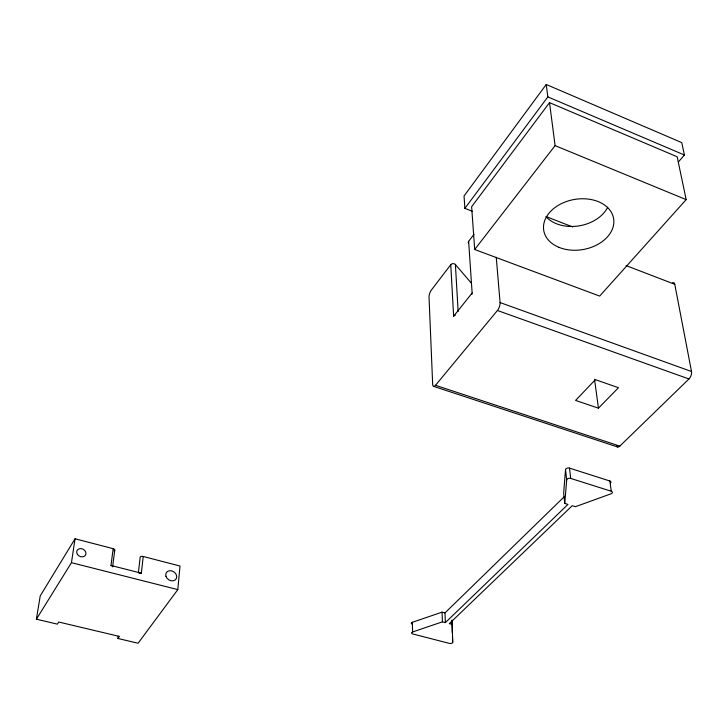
<?xml version="1.0" encoding="UTF-8"?>
<svg xmlns="http://www.w3.org/2000/svg" width="728" height="728" viewBox="0 0 728 728"><rect width="100%" height="100%" fill="white"/><g stroke="black" fill="none" stroke-linecap="round" stroke-linejoin="round"><path stroke-width="1.09" d="M610.546 483.019A2.566 1.492 -6.9 0 0 609.864 480.99L569.496 468.122A2.584 1.538 -6 0 0 566.921 468.222A2.584 1.538 -6 0 0 565.52 469.615L563.645 493.22L564.773 503.421L567.967 504.404L445.39 622.613L442.433 621.839L412.603 631.959A2.23 1.147 -1.4 0 0 412.731 633.952L449.431 643.406A2.211 1.128 -2.1 0 0 452.716 642.314L452.07 620.12M564.773 503.421L566.684 479.907L565.52 469.615M118.218 636.29L117.954 638.483L138.074 643.243L177.805 589.616L180.016 566.038L143.225 556.483A2.357 1.283 5.1 0 0 140.913 556.565A2.357 1.283 5.1 0 0 140.113 557.73L138.447 572.217M138.993 573.282A2.384 1.274 4.9 0 1 141.332 573.2L143.225 556.483M112.012 565.902A2.402 1.292 5.7 0 0 110.984 565.456L113.159 548.675L75.048 538.775L40.222 595.895L36.4 619.182L57.385 624.151L58.75 622.03L119.428 636.427L117.954 638.483M114.76 550.113L112.603 566.885A2.402 1.292 5.7 0 0 112.567 566.548M36.4 619.182L71.453 562.671L75.048 538.775M678.496 161.834L684.411 155.009L681.754 142.615L546.237 84.484L464.045 195.987L464.883 208.381L472.272 211.211M464.883 208.381L547.847 96.897L546.237 84.484M549.522 102.639L471.635 206.734L474.692 249.504L599.672 296.087L686.158 199.618L677.177 156.775L549.522 102.639L555.1 145.609L474.692 249.504M471.198 282.992L455.391 264.51A2.675 1.902 -3.9 0 0 453.053 263.654A2.675 1.902 -3.9 0 0 450.759 264.71L431.376 290.044A5.278 1.911 -70.4 0 0 429.029 297.097L432.669 384.311A5.533 2.129 -71.6 0 0 435.499 385.303L619.828 446.118L688.961 378.969A5.569 2.976 -68.8 0 0 691.509 371.507L674.765 284.311A5.333 2.657 -67.3 0 0 672.581 282.701M468.368 242.852A2.721 1.966 -4.9 0 1 468.632 241.35L474.01 234.307M450.759 264.71L453.644 316.207L472.135 293.011L468.632 241.35M435.499 385.303L497.424 310.492A5.897 2.384 -70 0 0 500.081 302.575L496.25 257.266M598.443 408.171L618.491 387.706L595.377 379.67L575.575 400.418L598.443 408.171L594.539 379.252M445.39 622.613L444.972 612.921L564.391 496.578M411.639 623.914A2.22 1.156 -1.4 0 1 412.348 622.303L442.033 612.139L444.972 612.921M71.453 562.671L177.805 589.616M110.984 565.456L141.332 573.2M452.27 624.433L449.331 623.65L572.226 505.714L575.411 506.697L610.938 493.839A2.575 1.483 -6.8 0 0 612.385 492.492A2.575 1.483 -6.8 0 0 611.265 491.236L570.679 478.423A2.603 1.529 -5.9 0 0 568.086 478.524A2.603 1.529 -5.9 0 0 566.684 479.907M433.57 386.341L617.544 446.956M497.424 310.492L688.961 378.969M500.081 302.575L691.509 371.507M626.053 265.565L674.765 284.311M546.273 216.653L572.608 226.927M555.1 145.609L686.158 199.618M547.847 96.897L684.411 155.009M609.864 480.99L611.265 491.236M569.496 468.122L570.679 478.423M455.391 264.51L458.149 311.529M452.47 636.982L452.716 642.314M442.033 612.139L442.433 621.839M412.348 622.303L412.603 631.959M451.961 620.356L452.27 632.723M113.159 548.675A2.384 1.301 5.8 0 1 114.642 550.441M114.36 550.723A2.384 1.301 5.8 0 1 113.95 550.95M619.828 446.118A5.251 2.666 -71.3 0 1 616.507 445.855M471.862 294.503A2.812 1.947 -4.6 0 1 472.135 293.011M453.644 316.207A2.757 1.884 -3.7 0 1 455.3 315.251M607.689 207.252A34.917 25.462 -10.2 0 1 578.669 225.935A34.917 25.462 -10.2 0 1 546.009 216.735M165.957 576.276A5.833 4.741 34.3 0 0 175.23 579.961A5.833 4.741 34.3 0 0 172.536 571.143A5.833 4.741 34.3 0 0 165.957 576.276M77.432 554.381A4.814 3.949 27.7 0 0 85.458 555.191A4.814 3.949 27.7 0 0 81.09 548.603A4.814 3.949 27.7 0 0 77.432 554.381M558.886 247.311A35.445 25.416 -9.8 0 0 613.777 223.46A35.445 25.416 -9.8 0 0 563.363 202.73A35.445 25.416 -9.8 0 0 558.886 247.311"/></g></svg>
